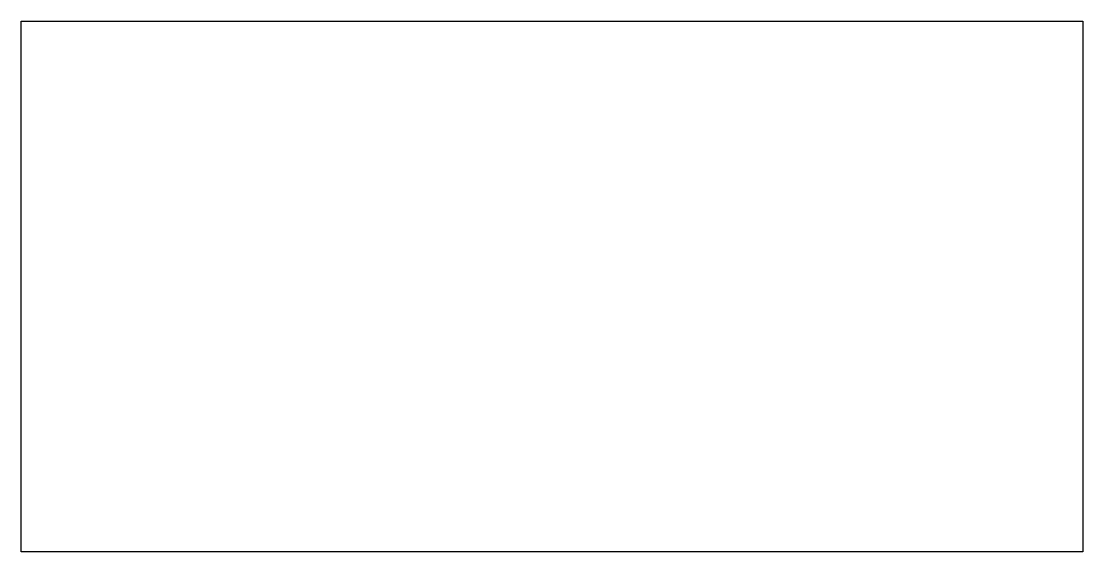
# Model space of a CAD drawing. Extents: x 151.3 to 171.3, y 23.7 to 33.7.
import ezdxf

# ---------------------------------------------------------------- set-up
doc = ezdxf.new("R2010")
doc.units = 0
doc.layers.get('0').update_dxf_attribs({"linetype": 'CONTINUOUS'})

# ---------------------------------------------------------------- blocks, each defined once
blk = doc.blocks.new('*U1')
for p, q in [((151.293, 33.745), (171.293, 33.745)), ((151.293, 23.745), (151.293, 33.745)), ((171.293, 33.745), (171.293, 23.745)), ((171.293, 23.745), (151.293, 23.745))]:
    blk.add_line(p, q)

msp = doc.modelspace()

# ---------------------------------------------------------------- block references
msp.add_blockref('*U1', (0, 0))

doc.saveas('drawing.dxf')
